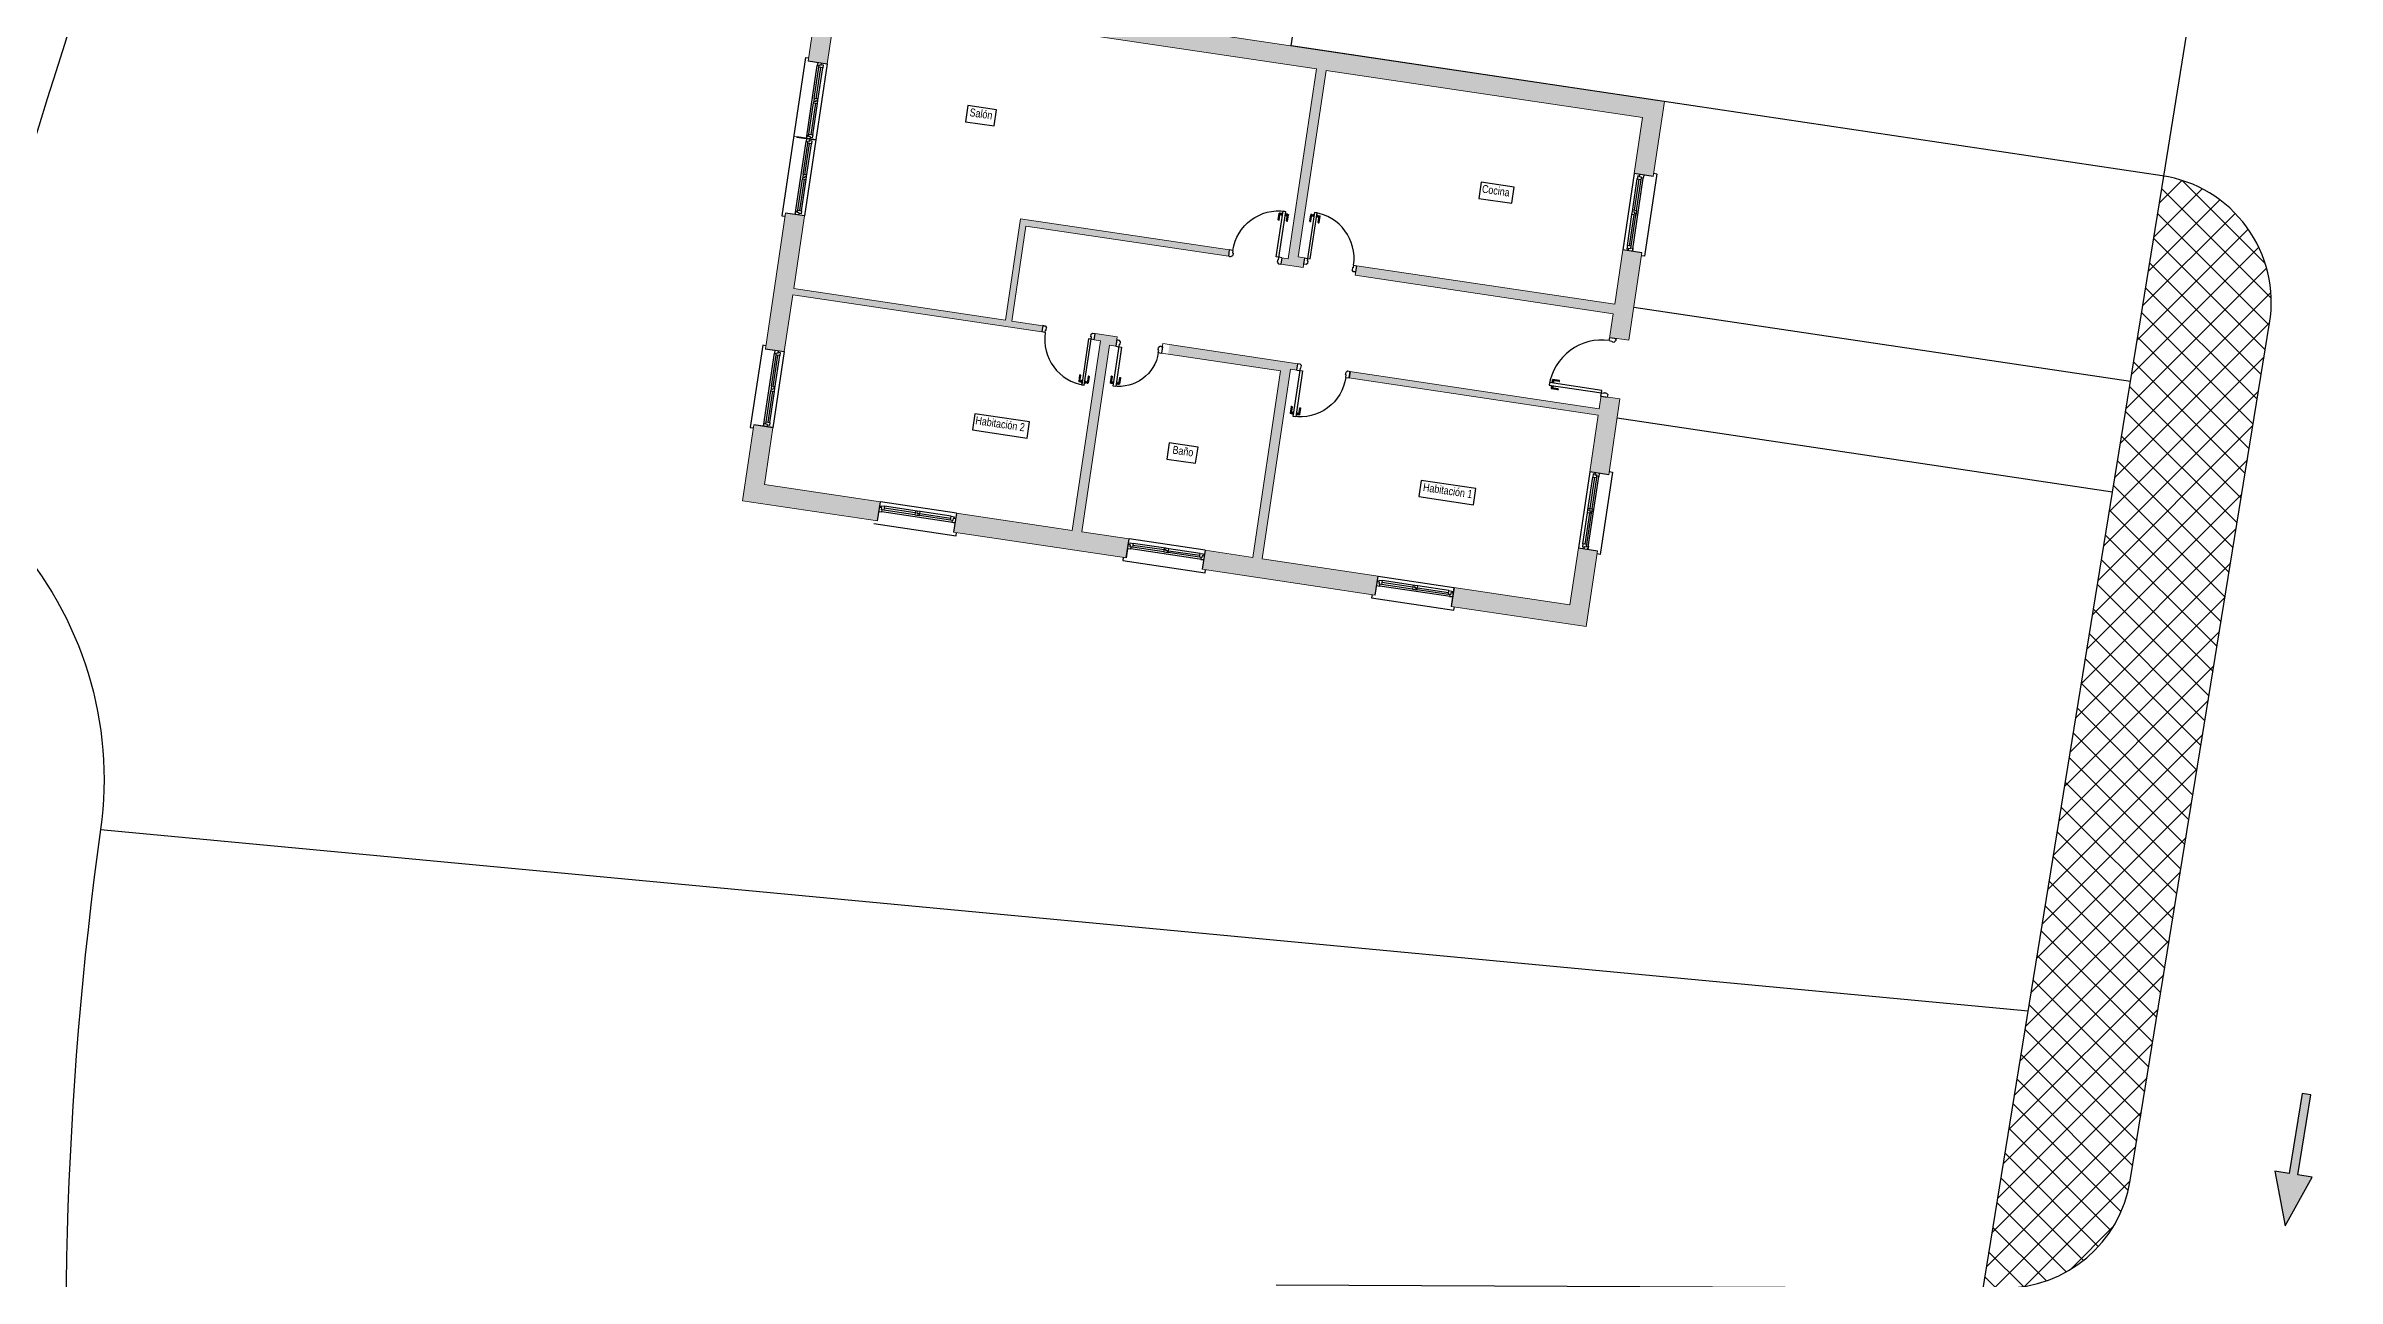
# Model space of a CAD drawing. Header units: millimetres. Extents: x 712192 to 1044287, y 40211 to 168571.
# Drawn here: x 826156 to 851776, y 58137 to 71914 of the extents above; entities that cross this region are included whole.
import ezdxf

# ---------------------------------------------------------------- set-up
doc = ezdxf.new("R2010")
doc.units = ezdxf.units.MM
for name, color, linetype in [('Aceras', 8, 'Continuous'), ('Carpinteria', 14, 'Continuous'), ('Cerramiento', 7, 'Continuous'), ('Cristal', 4, 'Continuous'), ('Fina', 2, 'Continuous'), ('Sombreado muros', 30, 'Continuous'), ('Textos', 5, 'Continuous')]:
    doc.layers.add(name, color=color, linetype=linetype)
for name, color, linetype, lineweight in [('Edificaciones', 6, 'Continuous', 18), ('Parcela', 1, 'Continuous', 30), ('Viales', 7, 'Continuous', 30)]:
    doc.layers.add(name, color=color, linetype=linetype, lineweight=lineweight)
doc.styles.add('basico', font='arial.ttf', dxfattribs={"width": 0.8})

# ---------------------------------------------------------------- blocks, each defined once
blk = doc.blocks.new('p825')
at = {"layer": 'Carpinteria'}
for p, q in [((-0.054, 0.68), (-0.054, 0.78)), ((-0.039, 0.785), (-0.049, 0.785)), ((-0.039, 0.68), (-0.039, 0.785)), ((-0.007, 0.785), (-0.017, 0.785)), ((-0.017, 0.765), (-0.017, 0.785)), ((-0.007, 0.765), (-0.017, 0.765)), ((-0.007, 0.754), (-0.007, 0.796)), ((0, 0.796), (-0.007, 0.796)), ((0, 0.754), (-0.007, 0.754)), ((0.04, 0.825), (0, 0.825)), ((0, 0.825), (0, 0)), ((0.04, 0), (0.04, 0.825)), ((0.04, 0.796), (0.047, 0.796)), ((0.04, 0.754), (0.047, 0.754)), ((0.047, 0.754), (0.047, 0.796)), ((0.047, 0.785), (0.057, 0.785)), ((0.047, 0.765), (0.057, 0.765)), ((0.057, 0.765), (0.057, 0.785)), ((0.079, 0.785), (0.089, 0.785)), ((0.079, 0.68), (0.079, 0.785)), ((0.094, 0.68), (0.094, 0.78)), ((-0.044, 0.675), (-0.049, 0.675)), ((0.084, 0.675), (0.089, 0.675)), ((-0.05, 0), (0, 0)), ((0, 0), (0.04, 0)), ((0, 0), (0, -0.04)), ((0.825, 0), (0.875, 0)), ((0.825, 0), (0.825, -0.04)), ((-0.01, -0.1), (-0.05, -0.1)), ((0.01, -0.08), (-0.01, -0.1)), ((0, -0.04), (0.01, -0.04)), ((0.01, -0.04), (0.01, -0.05)), ((0.01, -0.05), (0.01, -0.06)), ((0.01, -0.06), (0.01, -0.08)), ((0.825, -0.04), (0.815, -0.04)), ((0.815, -0.04), (0.815, -0.05)), ((0.815, -0.05), (0.815, -0.06)), ((0.815, -0.06), (0.815, -0.08)), ((0.815, -0.08), (0.84, -0.1)), ((0.86, -0.1), (0.84, -0.1)), ((0.86, -0.1), (0.875, -0.1))]:
    blk.add_line(p, q, dxfattribs=at)
for centre, radius, start, end in [((-0.049, 0.78), 0.005, 90, 180), ((-0.028, 0.812), 0.0294, 248.0255, 291.9745), ((-0.028, 0.738), 0.0294, 68.0255, 111.9745), ((0, 0), 0.825, 0, 90), ((0.068, 0.812), 0.0294, 248.0255, 291.9745), ((0.068, 0.738), 0.0294, 68.0255, 111.9745), ((0.089, 0.78), 0.005, 0, 90), ((-0.049, 0.68), 0.005, 180, 270), ((-0.044, 0.68), 0.005, 270, 0), ((0.084, 0.68), 0.005, 180, 270), ((0.089, 0.68), 0.005, 270, 0)]:
    blk.add_arc(centre, radius, start, end, dxfattribs=at)
at = {"layer": 'Cerramiento'}
for p, q in [((-0.05, 0), (-0.05, -0.1)), ((0.875, 0), (0.875, -0.1))]:
    blk.add_line(p, q, dxfattribs=at)
blk = doc.blocks.new('p725')
at = {"layer": 'Carpinteria'}
for p, q in [((0.04, 0.725), (0, 0.725)), ((0, 0.725), (0, -0.04)), ((0.04, 0), (0.04, 0.725)), ((-0.054, 0.58), (-0.054, 0.68)), ((-0.039, 0.685), (-0.049, 0.685)), ((-0.044, 0.575), (-0.049, 0.575)), ((-0.039, 0.58), (-0.039, 0.685)), ((-0.007, 0.685), (-0.017, 0.685)), ((-0.017, 0.665), (-0.017, 0.685)), ((-0.007, 0.665), (-0.017, 0.665)), ((-0.007, 0.654), (-0.007, 0.696)), ((0, 0.696), (-0.007, 0.696)), ((0, 0.654), (-0.007, 0.654)), ((0.04, 0.696), (0.047, 0.696)), ((0.04, 0.654), (0.047, 0.654)), ((0.047, 0.654), (0.047, 0.696)), ((0.047, 0.685), (0.057, 0.685)), ((0.047, 0.665), (0.057, 0.665)), ((0.057, 0.665), (0.057, 0.685)), ((0.079, 0.685), (0.089, 0.685)), ((0.079, 0.58), (0.079, 0.685)), ((0.084, 0.575), (0.089, 0.575)), ((0.094, 0.58), (0.094, 0.68)), ((-0.05, 0), (0, 0)), ((0, 0), (0.04, 0)), ((0.725, 0), (0.775, 0)), ((0.725, 0), (0.725, -0.04)), ((-0.01, -0.1), (-0.05, -0.1)), ((0.01, -0.08), (-0.01, -0.1)), ((0, -0.04), (0.01, -0.04)), ((0.01, -0.04), (0.01, -0.08)), ((0.725, -0.04), (0.715, -0.04)), ((0.715, -0.04), (0.715, -0.08)), ((0.74, -0.1), (0.715, -0.08)), ((0.76, -0.1), (0.74, -0.1)), ((0.76, -0.1), (0.775, -0.1))]:
    blk.add_line(p, q, dxfattribs=at)
for centre, radius, start, end in [((0, 0), 0.725, 0, 90), ((-0.049, 0.68), 0.005, 90, 180), ((-0.049, 0.58), 0.005, 180, 270), ((-0.044, 0.58), 0.005, 270, 0), ((-0.028, 0.712), 0.0294, 248.0255, 291.9745), ((-0.028, 0.638), 0.0294, 68.0255, 111.9745), ((0.068, 0.712), 0.0294, 248.0255, 291.9745), ((0.068, 0.638), 0.0294, 68.0255, 111.9745), ((0.084, 0.58), 0.005, 180, 270), ((0.089, 0.68), 0.005, 0, 90), ((0.089, 0.58), 0.005, 270, 0)]:
    blk.add_arc(centre, radius, start, end, dxfattribs=at)
at = {"layer": 'Cerramiento'}
for p, q in [((-0.05, 0), (-0.05, -0.1)), ((0.775, -0.1), (0.775, 0))]:
    blk.add_line(p, q, dxfattribs=at)
blk = doc.blocks.new('ven2')
at = {"layer": 'Carpinteria'}
for p, q in [((0, 0.5), (0.04, 0.5)), ((0.03, 0.3), (0, 0.3)), ((0.02, 0.3), (0.02, 0.2)), ((0.04, 0.4), (0.03, 0.4)), ((0.03, 0.4), (0.03, 0.3)), ((0.04, 0.5), (0.04, 0.4)), ((1, 0.5), (0.04, 0.5)), ((0.06, 0.4), (0.04, 0.4)), ((0.06, 0.2), (0.06, 0.4)), ((0.47, 0.4), (0.06, 0.4)), ((0.47, 0.2), (0.47, 0.4)), ((0.47, 0.4), (0.53, 0.4)), ((0.49, 0.2), (0.49, 0.3)), ((0.49, 0.3), (0.51, 0.3)), ((0.51, 0.3), (0.51, 0.4)), ((0.53, 0.4), (0.53, 0.2)), ((0.94, 0.4), (0.53, 0.4)), ((0.96, 0.4), (0.94, 0.4)), ((0.94, 0.4), (0.94, 0.2)), ((0.96, 0.4), (0.96, 0.5)), ((0.96, 0.5), (1, 0.5)), ((0.97, 0.4), (0.96, 0.4)), ((0.97, 0.3), (0.97, 0.4)), ((1, 0.3), (0.97, 0.3)), ((0.98, 0.2), (0.98, 0.3)), ((0.02, 0.2), (0.06, 0.2)), ((0.49, 0.2), (0.06, 0.2)), ((0.53, 0.2), (0.49, 0.2)), ((0.94, 0.2), (0.53, 0.2)), ((0.94, 0.2), (0.98, 0.2))]:
    blk.add_line(p, q, dxfattribs=at)
at = {"layer": 'Cerramiento'}
for p, q in [((0, 1), (0, 0)), ((1, 0), (1, 1))]:
    blk.add_line(p, q, dxfattribs=at)
at = {"layer": 'Cristal'}
for p, q in [((0.47, 0.3), (0.06, 0.3)), ((0.53, 0.3), (0.94, 0.3))]:
    blk.add_line(p, q, dxfattribs=at)
blk = doc.blocks.new('p625')
at = {"layer": 'Carpinteria'}
for p, q in [((-0.054, 0.48), (-0.054, 0.58)), ((-0.039, 0.585), (-0.049, 0.585)), ((-0.044, 0.475), (-0.049, 0.475)), ((-0.039, 0.48), (-0.039, 0.585)), ((-0.017, 0.565), (-0.017, 0.585)), ((-0.007, 0.585), (-0.017, 0.585)), ((-0.007, 0.565), (-0.017, 0.565)), ((0, 0.596), (-0.007, 0.596)), ((-0.007, 0.554), (-0.007, 0.596)), ((0, 0.554), (-0.007, 0.554)), ((0.04, 0.625), (0, 0.625)), ((0, 0.625), (0, -0.04)), ((0.04, 0), (0.04, 0.625)), ((0.04, 0.596), (0.047, 0.596)), ((0.04, 0.554), (0.047, 0.554)), ((0.047, 0.554), (0.047, 0.596)), ((0.047, 0.585), (0.057, 0.585)), ((0.047, 0.565), (0.057, 0.565)), ((0.057, 0.565), (0.057, 0.585)), ((0.079, 0.48), (0.079, 0.585)), ((0.079, 0.585), (0.089, 0.585)), ((0.084, 0.475), (0.089, 0.475)), ((0.094, 0.48), (0.094, 0.58)), ((-0.05, 0), (0, 0)), ((0, 0), (0.04, 0)), ((0.625, 0), (0.675, 0)), ((0.625, 0), (0.625, -0.04)), ((-0.01, -0.1), (-0.05, -0.1)), ((0.01, -0.08), (-0.01, -0.1)), ((0, -0.04), (0.01, -0.04)), ((0.01, -0.04), (0.01, -0.08)), ((0.625, -0.04), (0.615, -0.04)), ((0.615, -0.04), (0.615, -0.08)), ((0.64, -0.1), (0.615, -0.08)), ((0.66, -0.1), (0.64, -0.1)), ((0.66, -0.1), (0.675, -0.1))]:
    blk.add_line(p, q, dxfattribs=at)
for centre, radius, start, end in [((-0.049, 0.58), 0.005, 90, 180), ((-0.049, 0.48), 0.005, 180, 270), ((-0.044, 0.48), 0.005, 270, 0), ((-0.028, 0.612), 0.0294, 248.0255, 291.9745), ((-0.028, 0.538), 0.0294, 68.0255, 111.9745), ((0, 0), 0.625, 0, 90), ((0.068, 0.612), 0.0294, 248.0255, 291.9745), ((0.068, 0.538), 0.0294, 68.0255, 111.9745), ((0.084, 0.48), 0.005, 180, 270), ((0.089, 0.58), 0.005, 0, 90), ((0.089, 0.48), 0.005, 270, 0)]:
    blk.add_arc(centre, radius, start, end, dxfattribs=at)
at = {"layer": 'Cerramiento'}
for p, q in [((-0.05, -0.1), (-0.05, 0)), ((0.675, -0.1), (0.675, 0))]:
    blk.add_line(p, q, dxfattribs=at)

msp = doc.modelspace()

# ---------------------------------------------------------------- hatches: boundary and pattern name
at = {"layer": 'Aceras'}
h = msp.add_hatch(dxfattribs=at)
h.set_pattern_fill('ANSI37', color=256, scale=71.580675)
h.set_pattern_definition([(45, (270544.93, 3236.83), (-160.7032, 160.7032), []), (135, (270544.93, 3236.83), (-160.7032, -160.7032), [])])
h.paths.add_polyline_path([(757552, 126920, 0.414214), (755563, 127297), (722138, 104533), (722944, 103350)])
h.paths.add_polyline_path([(787790, 143539), (799687, 138960, 0.414214), (798865, 140810), (788304, 144875, 0.319675), (777176, 142017), (764778, 133574, 0.414214), (764401, 131584), (778150, 140948, -0.325822)])
h.paths.add_polyline_path([(824260, 129503), (824297, 129905, 0.335762), (823386, 131373), (810355, 136388, 0.414214), (808504, 135566)])
h.paths.add_polyline_path([(833260, 127573, 0.414214), (831409, 126751), (836939, 124623), (836986, 124935, 0.351854), (836085, 126485)])
h.paths.add_polyline_path([(852012, 118821, -0.378204), (856528, 111652), (854208, 97365, 0.414214), (855850, 98548), (857942, 111422, 0.375958), (852475, 120177), (844825, 123121, 0.414214), (842975, 122299)])
h.paths.add_polyline_path([(854898, 92685, 0.421729), (853678, 94333), (850815, 76534, 0.416122), (852466, 77716)])
h.paths.add_polyline_path([(851021, 68815, 0.414214), (849837, 70458), (847818, 58027), (848044, 58026, 0.369067), (849463, 59228)])
at = {"layer": 'Sombreado muros'}
h = msp.add_hatch(dxfattribs=at)
h.set_pattern_fill('SACNCR', color=256, scale=57.26454)
h.set_pattern_definition([(45, (270544.93, 3236.83), (-96.42192, 96.42192), []), (45, (270641.35, 3236.83), (-96.42192, 96.42192), [0, -136.361185])])
h.paths.add_polyline_path([(841747, 83887), (841716, 83675), (842247, 83596), (841936, 81510), (840679, 81698), (840663, 81592), (842097, 81378), (842107, 81449), (842036, 81459), (842353, 83580), (843648, 83386), (843680, 83599)])
h.paths.add_polyline_path([(844530, 83472), (844498, 83260), (845794, 83066), (845699, 82431), (845911, 82399), (846038, 83247)])
h.paths.add_polyline_path([(838965, 84302), (838933, 84090), (840229, 83897), (839913, 81776), (839842, 81787), (839831, 81716), (840079, 81679), (840095, 81785), (840024, 81796), (840335, 83881), (840866, 83802), (840898, 84014)])
h.paths.add_polyline_path([(836788, 84410), (838084, 84217), (838116, 84429), (836608, 84654), (836481, 83806), (836693, 83775)])
h.paths.add_polyline_path([(836567, 82925), (836354, 82957), (836128, 81438), (836340, 81406), (836461, 82219), (838828, 81866), (838659, 80733), (840997, 80384), (841007, 80455), (838740, 80793), (838898, 81855), (839247, 81803), (839258, 81874), (836472, 82290)])
h.paths.add_polyline_path([(845784, 81550), (845572, 81581), (845477, 80946), (842691, 81361), (842681, 81291), (845467, 80875), (845445, 80733), (845658, 80702)])
h.paths.add_polyline_path([(845560, 80047), (845348, 80078), (845308, 79813), (842423, 80243), (842407, 80137), (845292, 79707), (845201, 79097), (845414, 79065)])
h.paths.add_polyline_path([(845287, 78216), (845074, 78247), (844981, 77622), (841441, 78150), (841752, 80235), (841823, 80224), (841839, 80331), (841591, 80368), (841581, 80297), (841651, 80286), (841335, 78166), (835976, 78965), (836086, 79707), (835874, 79739), (835732, 78785), (835278, 75742), (840535, 74957), (840567, 75169), (840531, 75175), (835502, 75925), (835893, 78544), (835925, 78756), (845162, 77377)])
h.paths.add_polyline_path([(835017, 72670), (835048, 72882), (835439, 75500), (840503, 74745), (840535, 74957), (835278, 75742), (834823, 72699), (834681, 71744), (834893, 71713), (835004, 72454), (840363, 71655), (840047, 69534), (839976, 69545), (839966, 69474), (840213, 69437), (840229, 69543), (840158, 69554), (840470, 71639), (844009, 71111), (843916, 70485), (844128, 70453), (844253, 71291)])
h.paths.add_polyline_path([(834508, 69130), (837294, 68715), (837304, 68785), (836956, 68837), (837114, 69899), (839381, 69561), (839392, 69632), (837054, 69981), (836885, 68848), (834519, 69201), (834640, 70014), (834427, 70045), (834201, 68527), (834413, 68495)])
h.paths.add_polyline_path([(834286, 67645), (834074, 67677), (833947, 66829), (835455, 66604), (835487, 66816), (834192, 67010)])
h.paths.add_polyline_path([(844002, 69604), (843789, 69635), (843698, 69025), (840813, 69456), (840797, 69350), (843682, 68919), (843643, 68654), (843855, 68622)])
h.paths.add_polyline_path([(843757, 67967), (843545, 67999), (843524, 67857), (840738, 68273), (840727, 68202), (843513, 67786), (843419, 67151), (843631, 67119)])
h.paths.add_polyline_path([(843504, 66270), (843292, 66301), (843197, 65666), (841901, 65859), (841870, 65647), (843378, 65422)])
h.paths.add_polyline_path([(839756, 66179), (840073, 68300), (840143, 68289), (840154, 68360), (838720, 68574), (838705, 68468), (839961, 68280), (839650, 66195), (839119, 66274), (839087, 66062), (841020, 65774), (841052, 65986)])
h.paths.add_polyline_path([(838269, 66401), (837738, 66480), (838050, 68566), (838120, 68555), (838136, 68661), (837888, 68698), (837878, 68627), (837949, 68617), (837632, 66496), (836337, 66690), (836305, 66477), (838238, 66189)])
at = {"layer": 'Viales'}
h = msp.add_hatch(color=256, dxfattribs=at)
h.dxf.hatch_style = 1
h.paths.add_polyline_path([(851194, 58722), (851496, 59265), (851336, 59291), (851481, 60187), (851385, 60203), (851240, 59306), (851079, 59332)])
h.paths.add_polyline_path([(854664, 59079), (854824, 59053), (854679, 58156), (854775, 58140), (854920, 59037), (855081, 59011), (854966, 59621)])
h.paths.add_polyline_path([(855136, 82988), (855438, 83530), (855277, 83556), (855423, 84453), (855327, 84469), (855181, 83572), (855021, 83598)])
h.paths.add_polyline_path([(858908, 83887), (858606, 83345), (858766, 83319), (858620, 82422), (858716, 82406), (858862, 83303), (859022, 83277)])
h.paths.add_polyline_path([(859595, 109124), (859435, 109150), (859580, 110047), (859484, 110063), (859339, 109166), (859179, 109192), (859293, 108581)])
h.paths.add_polyline_path([(862763, 108938), (862923, 108912), (862778, 108015), (862874, 108000), (863020, 108896), (863180, 108870), (863065, 109481)])

# ---------------------------------------------------------------- linework, layer by layer
at = {"layer": 'Edificaciones'}
for p, q in [((834893, 71713), (834681, 71744)), ((840363, 71655), (840047, 69534)), ((840470, 71639), (840158, 69554)), ((843916, 70485), (844009, 71111)), ((834767, 70863), (834519, 70900)), ((844128, 70453), (843916, 70485)), ((834640, 70014), (834427, 70045)), ((836885, 68848), (837054, 69981)), ((839392, 69632), (837054, 69981)), ((836956, 68837), (837114, 69899)), ((839381, 69561), (837114, 69899)), ((839392, 69632), (839381, 69561)), ((839976, 69545), (839966, 69474)), ((840213, 69437), (839966, 69474)), ((840047, 69534), (839976, 69545)), ((840229, 69543), (840158, 69554)), ((840229, 69543), (840213, 69437)), ((840813, 69456), (840797, 69350)), ((843698, 69025), (840813, 69456)), ((844002, 69604), (843789, 69635)), ((836885, 68848), (834519, 69201)), ((843682, 68919), (840797, 69350)), ((837294, 68715), (834508, 69130)), ((837304, 68785), (836956, 68837)), ((837294, 68715), (837304, 68785)), ((837878, 68627), (837888, 68698)), ((838136, 68661), (837888, 68698)), ((834413, 68495), (834201, 68527)), ((837949, 68617), (837632, 66496)), ((838050, 68566), (837738, 66480)), ((837949, 68617), (837878, 68627)), ((838120, 68555), (838050, 68566)), ((838120, 68555), (838136, 68661)), ((838630, 68479), (838645, 68585)), ((839961, 68280), (838630, 68479)), ((840154, 68360), (838645, 68585)), ((843643, 68654), (843855, 68622)), ((839961, 68280), (839650, 66195)), ((840073, 68300), (839756, 66179)), ((840143, 68289), (840073, 68300)), ((840143, 68289), (840154, 68360)), ((840727, 68202), (840738, 68273)), ((843513, 67786), (840727, 68202)), ((843524, 67857), (840738, 68273)), ((843545, 67999), (843757, 67967)), ((834286, 67645), (834074, 67677)), ((843631, 67119), (843419, 67151)), ((835487, 66816), (835455, 66604)), ((836337, 66690), (836305, 66477)), ((838269, 66401), (838238, 66189)), ((839119, 66274), (839087, 66062)), ((841052, 65986), (839756, 66179)), ((843292, 66301), (843197, 65666)), ((843504, 66270), (843292, 66301)), ((841052, 65986), (841020, 65774)), ((841901, 65859), (841870, 65647)), ((843197, 65666), (841901, 65859))]:
    msp.add_line(p, q, dxfattribs=at)
for points in [[(834681, 71744), (834823, 72699)], [(835017, 72670), (844253, 71291), (844128, 70453)], [(834893, 71713), (835004, 72454), (840363, 71655)], [(840470, 71639), (844009, 71111)], [(834201, 68527), (834427, 70045)], [(834519, 69201), (834640, 70014)], [(843789, 69635), (843698, 69025)], [(844002, 69604), (843855, 68622)], [(834413, 68495), (834508, 69130)], [(843682, 68919), (843637, 68618)], [(843550, 68034), (843524, 67857)], [(843757, 67967), (843631, 67119)], [(835455, 66604), (833947, 66829), (834074, 67677)], [(835487, 66816), (834192, 67010), (834286, 67645)], [(843513, 67786), (843419, 67151)], [(837632, 66496), (836337, 66690)], [(838238, 66189), (836305, 66477)], [(838269, 66401), (837738, 66480)], [(839650, 66195), (839119, 66274)], [(843504, 66270), (843378, 65422), (841870, 65647)], [(841020, 65774), (839087, 66062)]]:
    msp.add_lwpolyline(points, dxfattribs=at)
at = {"layer": 'Fina'}
for p, q in [((834651, 71785), (834387, 70015)), ((834651, 71785), (834686, 71780)), ((834893, 71713), (834767, 70863)), ((834767, 70863), (834640, 70014)), ((843916, 70485), (843789, 69635)), ((844169, 70483), (844032, 69563)), ((844134, 70489), (844169, 70483)), ((834387, 70015), (834422, 70010)), ((844032, 69563), (843996, 69568)), ((834171, 68567), (834033, 67647)), ((834206, 68562), (834171, 68567)), ((834413, 68495), (834286, 67645)), ((834033, 67647), (834069, 67642)), ((843419, 67151), (843292, 66301)), ((843672, 67149), (843534, 66229)), ((843636, 67155), (843672, 67149)), ((836337, 66690), (835487, 66816)), ((835415, 66574), (836335, 66437)), ((836335, 66437), (836340, 66472)), ((839119, 66274), (838269, 66401)), ((838202, 66194), (838197, 66159)), ((838197, 66159), (839117, 66021)), ((843534, 66229), (843499, 66234)), ((839117, 66021), (839123, 66057)), ((841052, 65986), (841901, 65859)), ((840985, 65779), (840979, 65743)), ((840979, 65743), (841900, 65606)), ((841900, 65606), (841905, 65642))]:
    msp.add_line(p, q, dxfattribs=at)
at = {"layer": 'Parcela'}
msp.add_line((826768, 63154), (848321, 61124), dxfattribs=at)
msp.add_lwpolyline([(778766, 99988), (832631, 93802), (831104, 88161, -0.011935), (825299, 68584, 0.268033), (825763, 66425, -0.222067), (826768, 63154, 0.112349), (828288, 45326), (837483, 46825, 0.182692), (846878, 52243), (849837, 70458)], format="xyb", dxfattribs=at)
msp.add_lwpolyline([(849837, 70458), (854167, 97371)], dxfattribs=at)
at = {"layer": 'Textos'}
for points in [[(836786, 71198), (836465, 71246), (836438, 71066), (836759, 71018)], [(842573, 70334), (842206, 70389), (842179, 70209), (842546, 70154)], [(837153, 67709), (836544, 67800), (836517, 67620), (837127, 67529)], [(839039, 67428), (838718, 67475), (838691, 67295), (839012, 67248)], [(842145, 66964), (841535, 67055), (841509, 66875), (842118, 66784)]]:
    msp.add_lwpolyline(points, close=True, dxfattribs=at)
at = {"layer": 'Viales'}
for p, q in [((840081, 71914), (840989, 78000)), ((843911, 68994), (849465, 68165)), ((843726, 67755), (849264, 66928)), ((851336, 59291), (851481, 60187))]:
    msp.add_line(p, q, dxfattribs=at)
at = {"layer": 'Viales', "linetype": 'Continuous'}
for p, q in [((851385, 60203), (851240, 59306)), ((851481, 60187), (851385, 60203)), ((851481, 60187), (851385, 60203)), ((851079, 59332), (851194, 58722)), ((851240, 59306), (851079, 59332)), ((851194, 58722), (851496, 59265)), ((851496, 59265), (851336, 59291))]:
    msp.add_line(p, q, dxfattribs=at)
at = {"layer": 'Viales'}
msp.add_lwpolyline([(839912, 58063), (848044, 58026, 0.369067), (849463, 59228), (851021, 68815, 0.417994), (849819, 70461), (840081, 71914)], format="xyb", dxfattribs=at)

# ---------------------------------------------------------------- block references
at = {"layer": 'Cerramiento'}
for name, p, xscale, yscale, zscale, rotation in [('p725', (839941, 69550), -715.8067457142453, 715.8067457142454, 715.8067457142453, 351.5122457841373), ('p725', (840265, 69538), 715.8067457142449, 715.8067457142449, 715.8067457142449, 351.5122457841373), ('p725', (837843, 68633), 715.806745714245, 715.806745714245, 715.806745714245, 171.5122457841374), ('p825', (843550, 68034), 715.8067457142452, 715.8067457142452, 715.8067457142452, 81.51224578396493), ('p625', (838156, 68550), -710.0802917653226, 710.0802917653226, 710.0802917653225, 171.5122457840976), ('p725', (840179, 68284), -715.8067457142449, 715.8067457142453, 715.8067457142453, 171.5122457841374)]:
    msp.add_blockref(name, p, dxfattribs=dict(at, xscale=xscale, yscale=yscale, zscale=zscale, rotation=rotation))
at = {"layer": 'Fina', "yscale": 214.7420237142814}
for p, xscale, zscale, rotation in [((834893, 71713), -858.9680948570945, 858.9680948570943, 81.5122457841373), ((834767, 70863), -858.9680948570945, 858.9680948570943, 81.5122457841373), ((843916, 70485), 858.9680948570942, 858.9680948570942, 261.5122457841375), ((834413, 68495), -858.9680948570945, 858.9680948570943, 81.5122457841373), ((843419, 67151), 858.9680948570942, 858.9680948570942, 261.5122457841375), ((835487, 66816), -858.9680948570943, 858.9680948570943, 171.5122457841374), ((838269, 66401), -858.9680948570943, 858.9680948570943, 171.5122457841374), ((841052, 65986), -858.9680948570943, 858.9680948570943, 171.5122457841374)]:
    msp.add_blockref('ven2', p, dxfattribs=dict(at, xscale=xscale, zscale=zscale, rotation=rotation))

# ---------------------------------------------------------------- texts
at = {"layer": 'Textos', "style": 'basico', "width": 0.8}
for s, height, p in [('Salón', 89.5, (836480, 71129)), ('Cocina', 89.5, (842209, 70274)), ('Habitación 2', 89.48, (836545, 67685)), ('Baño', 89.5, (838749, 67356)), ('Habitación 1', 89.48, (841550, 66938))]:
    msp.add_text(s, height=height, rotation=351.5122, dxfattribs=at).set_placement(p)

doc.saveas('drawing.dxf')
